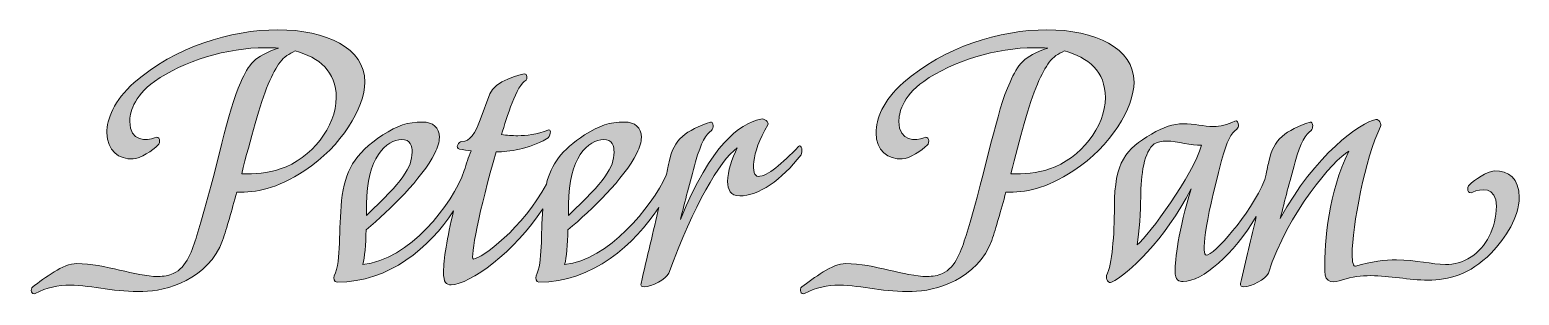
# Model space of a CAD drawing. Header units: millimetres. Extents: x 89.7 to 120.2, y -151.4 to -145.9.
import ezdxf

# ---------------------------------------------------------------- set-up
doc = ezdxf.new("R2010")
doc.units = ezdxf.units.MM
doc.header["$MEASUREMENT"] = 0
doc.layers.add('Layer 1', color=7, linetype='Continuous', lineweight=0)

msp = doc.modelspace()

# ---------------------------------------------------------------- hatches: boundary and pattern name
at = {"layer": 'Layer 1', "transparency": 33554687}
h = msp.add_hatch(color=250, dxfattribs=at)
h.dxf.hatch_style = 2
edge = h.paths.add_edge_path()
edge.add_spline(control_points=[(95.163, -146.376), (94.9, -146.486), (94.79, -146.647), (94.612, -147.054), (94.443, -147.452), (94.248, -148.18), (94.07, -148.882), (94.333, -148.891), (94.604, -148.866), (94.858, -148.781), (95.501, -148.569), (96.001, -147.917), (96.001, -147.325), (96.001, -146.8), (95.654, -146.503), (95.163, -146.376)], knot_values=[0, 0, 0, 0, 1, 1, 1, 2, 2, 2, 3, 3, 3, 4, 4, 4, 5, 5, 5, 5], degree=3, periodic=0)
edge = h.paths.add_edge_path()
edge.add_spline(control_points=[(92.055, -151.279), (91.522, -151.304), (91.03, -151.152), (90.565, -151.152), (90.328, -151.152), (90.091, -151.194), (89.854, -151.321), (89.786, -151.355), (89.743, -151.236), (89.803, -151.186), (90.04, -151.008), (90.429, -150.711), (90.7, -150.711), (91.284, -150.711), (91.903, -150.974), (92.36, -150.974), (92.478, -150.974), (92.58, -150.957), (92.673, -150.915), (92.953, -150.788), (93.063, -150.432), (93.156, -150.136), (93.605, -148.662), (93.765, -147.638), (94.053, -147.011), (94.214, -146.647), (94.324, -146.486), (94.824, -146.317), (94.739, -146.309), (94.646, -146.309), (94.553, -146.309), (93.782, -146.309), (92.876, -146.579), (92.292, -146.995), (91.843, -147.316), (91.784, -147.655), (91.784, -147.816), (91.784, -148.222), (92.14, -148.222), (92.292, -148.146), (92.394, -148.095), (92.428, -148.239), (92.36, -148.299), (92.258, -148.4), (91.996, -148.569), (91.852, -148.578), (91.564, -148.586), (91.318, -148.417), (91.318, -148.044), (91.318, -147.765), (91.454, -147.392), (91.877, -147.02), (92.707, -146.292), (93.85, -145.944), (94.807, -145.944), (95.798, -145.944), (96.585, -146.317), (96.585, -147.011), (96.585, -147.536), (96.111, -148.315), (95.357, -148.815), (94.773, -149.196), (94.367, -149.263), (93.969, -149.255), (93.867, -149.636), (93.765, -149.984), (93.681, -150.237), (93.401, -151.025), (92.521, -151.279), (92.055, -151.279)], knot_values=[0, 0, 0, 0, 1, 1, 1, 2, 2, 2, 3, 3, 3, 4, 4, 4, 5, 5, 5, 6, 6, 6, 7, 7, 7, 8, 8, 8, 9, 9, 9, 10, 10, 10, 11, 11, 11, 12, 12, 12, 13, 13, 13, 14, 14, 14, 15, 15, 15, 16, 16, 16, 17, 17, 17, 18, 18, 18, 19, 19, 19, 20, 20, 20, 21, 21, 21, 22, 22, 22, 23, 23, 23, 23], degree=3, periodic=0)
h = msp.add_hatch(color=250, dxfattribs=at)
h.dxf.hatch_style = 2
edge = h.paths.add_edge_path()
edge.add_spline(control_points=[(110.868, -146.376), (110.606, -146.486), (110.496, -146.647), (110.318, -147.054), (110.148, -147.452), (109.954, -148.18), (109.776, -148.882), (110.038, -148.891), (110.309, -148.866), (110.563, -148.781), (111.207, -148.569), (111.706, -147.917), (111.706, -147.325), (111.706, -146.8), (111.359, -146.503), (110.868, -146.376)], knot_values=[0, 0, 0, 0, 1, 1, 1, 2, 2, 2, 3, 3, 3, 4, 4, 4, 5, 5, 5, 5], degree=3, periodic=0)
edge = h.paths.add_edge_path()
edge.add_spline(control_points=[(107.76, -151.279), (107.227, -151.304), (106.736, -151.152), (106.27, -151.152), (106.033, -151.152), (105.796, -151.194), (105.559, -151.321), (105.491, -151.355), (105.449, -151.236), (105.508, -151.186), (105.745, -151.008), (106.135, -150.711), (106.406, -150.711), (106.99, -150.711), (107.608, -150.974), (108.065, -150.974), (108.184, -150.974), (108.286, -150.957), (108.379, -150.915), (108.658, -150.788), (108.768, -150.432), (108.861, -150.136), (109.31, -148.662), (109.471, -147.638), (109.759, -147.011), (109.92, -146.647), (110.03, -146.486), (110.529, -146.317), (110.445, -146.309), (110.352, -146.309), (110.258, -146.309), (109.488, -146.309), (108.582, -146.579), (107.998, -146.995), (107.549, -147.316), (107.49, -147.655), (107.49, -147.816), (107.49, -148.222), (107.845, -148.222), (107.998, -148.146), (108.099, -148.095), (108.133, -148.239), (108.065, -148.299), (107.964, -148.4), (107.701, -148.569), (107.557, -148.578), (107.269, -148.586), (107.024, -148.417), (107.024, -148.044), (107.024, -147.765), (107.159, -147.392), (107.583, -147.02), (108.412, -146.292), (109.556, -145.944), (110.512, -145.944), (111.503, -145.944), (112.291, -146.317), (112.291, -147.011), (112.291, -147.536), (111.816, -148.315), (111.063, -148.815), (110.478, -149.196), (110.072, -149.263), (109.674, -149.255), (109.573, -149.636), (109.471, -149.984), (109.386, -150.237), (109.107, -151.025), (108.226, -151.279), (107.76, -151.279)], knot_values=[0, 0, 0, 0, 1, 1, 1, 2, 2, 2, 3, 3, 3, 4, 4, 4, 5, 5, 5, 6, 6, 6, 7, 7, 7, 8, 8, 8, 9, 9, 9, 10, 10, 10, 11, 11, 11, 12, 12, 12, 13, 13, 13, 14, 14, 14, 15, 15, 15, 16, 16, 16, 17, 17, 17, 18, 18, 18, 19, 19, 19, 20, 20, 20, 21, 21, 21, 22, 22, 22, 23, 23, 23, 23], degree=3, periodic=0)
h = msp.add_hatch(color=250, dxfattribs=at)
h.dxf.hatch_style = 2
edge = h.paths.add_edge_path()
edge.add_spline(control_points=[(96.619, -149.5), (96.619, -148.562), (97.024, -148.181), (97.338, -148.181), (97.515, -148.181), (97.55, -148.315), (97.55, -148.442), (97.55, -148.749), (97.356, -149.034), (96.619, -149.729), (96.619, -149.729), (96.619, -149.5), (96.619, -149.5)], knot_values=[0, 0, 0, 0, 1, 1, 1, 2, 2, 2, 3, 3, 3, 4, 4, 4, 4], degree=3, periodic=0)
edge = h.paths.add_edge_path()
edge.add_spline(control_points=[(100.743, -149.5), (100.743, -148.562), (101.148, -148.181), (101.462, -148.181), (101.639, -148.181), (101.674, -148.315), (101.674, -148.442), (101.674, -148.749), (101.48, -149.034), (100.743, -149.729), (100.743, -149.729), (100.743, -149.5), (100.743, -149.5)], knot_values=[0, 0, 0, 0, 1, 1, 1, 2, 2, 2, 3, 3, 3, 4, 4, 4, 4], degree=3, periodic=0)
edge = h.paths.add_edge_path()
edge.add_spline(control_points=[(105.442, -148.325), (105.093, -148.671), (104.824, -148.932), (104.613, -148.932), (104.475, -148.932), (104.457, -148.477), (104.814, -147.884), (104.849, -147.824), (104.74, -147.747), (104.669, -147.764), (104.221, -147.884), (103.664, -148.255), (103.029, -149.814), (103.12, -149.433), (103.223, -149.07), (103.339, -148.636), (103.452, -148.23), (103.554, -148.078), (103.664, -147.994), (103.688, -147.969), (103.696, -147.934), (103.696, -147.899), (103.696, -147.842), (103.671, -147.817), (103.646, -147.824), (103.145, -148.001), (102.891, -148.163), (102.799, -148.636), (102.785, -148.703), (102.764, -148.795), (102.739, -148.907), (102.739, -148.907), (102.739, -148.911), (102.739, -148.911), (102.436, -149.564), (101.554, -150.643), (100.665, -150.728), (100.707, -150.594), (100.725, -150.315), (100.732, -150.026), (101.233, -149.595), (101.868, -148.992), (102.14, -148.459), (102.2, -148.34), (102.231, -148.23), (102.231, -148.138), (102.231, -147.941), (102.104, -147.824), (101.886, -147.824), (101.579, -147.824), (101.378, -147.899), (101.071, -148.086), (100.598, -148.403), (100.39, -148.682), (100.291, -149.091), (99.826, -149.98), (98.961, -150.618), (98.802, -150.618), (98.728, -150.618), (98.922, -149.595), (99.268, -148.435), (99.533, -148.424), (99.921, -148.382), (100.295, -148.17), (100.386, -148.121), (100.394, -147.969), (100.344, -147.987), (100.083, -148.078), (99.886, -148.103), (99.709, -148.103), (99.589, -148.103), (99.49, -148.096), (99.378, -148.078), (99.48, -147.733), (99.684, -147.07), (99.878, -146.971), (99.914, -146.953), (99.896, -146.84), (99.854, -146.84), (99.787, -146.84), (99.226, -146.995), (99.134, -147.249), (99.134, -147.249), (98.94, -147.782), (98.94, -147.782), (98.838, -148.054), (98.735, -148.223), (98.566, -148.223), (98.499, -148.223), (98.421, -148.35), (98.517, -148.375), (98.573, -148.392), (98.711, -148.41), (98.753, -148.41), (98.7, -148.544), (98.658, -148.678), (98.615, -148.816), (98.379, -149.5), (97.483, -150.643), (96.541, -150.728), (96.584, -150.594), (96.601, -150.315), (96.612, -150.026), (97.109, -149.595), (97.744, -148.992), (98.016, -148.459), (98.076, -148.34), (98.107, -148.23), (98.107, -148.138), (98.107, -147.941), (97.98, -147.824), (97.762, -147.824), (97.458, -147.824), (97.254, -147.899), (96.95, -148.086), (96.358, -148.484), (96.178, -148.816), (96.111, -149.426), (96.044, -150.026), (96.111, -150.636), (95.959, -150.964), (95.941, -151.007), (95.959, -151.091), (96.019, -151.091), (97.084, -151.091), (97.906, -150.382), (98.397, -149.638), (98.263, -150.188), (98.192, -150.636), (98.192, -150.88), (98.192, -151.102), (98.245, -151.144), (98.347, -151.144), (98.721, -151.144), (99.649, -150.467), (100.217, -149.595), (100.175, -150.139), (100.221, -150.668), (100.083, -150.964), (100.065, -151.007), (100.083, -151.091), (100.139, -151.091), (101.237, -151.091), (102.097, -150.319), (102.588, -149.564), (102.482, -150.026), (102.348, -150.587), (102.224, -151.119), (102.214, -151.162), (102.239, -151.186), (102.291, -151.186), (102.436, -151.186), (102.747, -151.024), (102.789, -150.908), (103.314, -149.511), (103.815, -148.629), (104.189, -148.35), (104.087, -148.562), (103.992, -148.833), (103.992, -149.034), (103.992, -149.204), (104.052, -149.331), (104.239, -149.331), (104.627, -149.331), (105.093, -149.01), (105.491, -148.495), (105.533, -148.435), (105.502, -148.265), (105.442, -148.325)], knot_values=[0, 0, 0, 0, 1, 1, 1, 2, 2, 2, 3, 3, 3, 4, 4, 4, 5, 5, 5, 6, 6, 6, 7, 7, 7, 8, 8, 8, 9, 9, 9, 10, 10, 10, 11, 11, 11, 12, 12, 12, 13, 13, 13, 14, 14, 14, 15, 15, 15, 16, 16, 16, 17, 17, 17, 18, 18, 18, 19, 19, 19, 20, 20, 20, 21, 21, 21, 22, 22, 22, 23, 23, 23, 24, 24, 24, 25, 25, 25, 26, 26, 26, 27, 27, 27, 28, 28, 28, 29, 29, 29, 30, 30, 30, 31, 31, 31, 32, 32, 32, 33, 33, 33, 34, 34, 34, 35, 35, 35, 36, 36, 36, 37, 37, 37, 38, 38, 38, 39, 39, 39, 40, 40, 40, 41, 41, 41, 42, 42, 42, 43, 43, 43, 44, 44, 44, 45, 45, 45, 46, 46, 46, 47, 47, 47, 48, 48, 48, 49, 49, 49, 50, 50, 50, 51, 51, 51, 52, 52, 52, 53, 53, 53, 54, 54, 54, 55, 55, 55, 56, 56, 56, 56], degree=3, periodic=0)
h = msp.add_hatch(color=250, dxfattribs=at)
h.dxf.hatch_style = 2
edge = h.paths.add_edge_path()
edge.add_spline(control_points=[(112.356, -150.329), (112.399, -150.086), (112.427, -149.62), (112.427, -149.356), (112.427, -148.907), (112.501, -148.41), (112.705, -148.272), (112.78, -148.23), (112.857, -148.213), (112.949, -148.213), (113.189, -148.213), (113.46, -148.315), (113.672, -148.297), (113.485, -148.925), (112.61, -150.118), (112.356, -150.329)], knot_values=[0, 0, 0, 0, 1, 1, 1, 2, 2, 2, 3, 3, 3, 4, 4, 4, 5, 5, 5, 5], degree=3, periodic=0)
edge = h.paths.add_edge_path()
edge.add_spline(control_points=[(119.648, -148.823), (119.503, -148.833), (119.242, -149.003), (119.14, -149.102), (119.073, -149.162), (119.105, -149.306), (119.207, -149.257), (119.359, -149.179), (119.69, -149.13), (119.69, -149.542), (119.69, -149.983), (119.472, -150.382), (119.175, -150.576), (118.995, -150.696), (118.826, -150.728), (118.65, -150.728), (118.371, -150.728), (118.064, -150.636), (117.651, -150.636), (117.412, -150.636), (117.143, -150.668), (116.812, -150.763), (116.769, -150.781), (116.745, -150.678), (116.745, -150.527), (116.745, -149.966), (117.006, -148.551), (117.327, -147.916), (117.355, -147.867), (117.295, -147.764), (117.228, -147.775), (116.921, -147.824), (115.983, -148.495), (115.277, -149.789), (115.372, -149.415), (115.464, -149.059), (115.584, -148.636), (115.693, -148.23), (115.796, -148.078), (115.905, -147.994), (115.93, -147.969), (115.94, -147.934), (115.94, -147.899), (115.94, -147.86), (115.912, -147.817), (115.887, -147.824), (115.39, -148.001), (115.136, -148.163), (115.041, -148.636), (115.023, -148.721), (114.998, -148.844), (114.963, -148.999), (114.656, -149.733), (113.915, -150.541), (113.764, -150.541), (113.672, -150.541), (113.721, -149.948), (114.078, -148.611), (114.187, -148.205), (114.272, -148.054), (114.392, -147.969), (114.416, -147.951), (114.423, -147.916), (114.423, -147.891), (114.423, -147.842), (114.399, -147.782), (114.349, -147.807), (114.194, -147.884), (114.053, -147.916), (113.915, -147.916), (113.711, -147.916), (113.527, -147.86), (113.291, -147.86), (113.094, -147.86), (112.892, -147.927), (112.645, -148.071), (112.13, -148.375), (111.891, -148.636), (111.891, -149.542), (111.891, -150.153), (111.841, -150.721), (111.732, -150.957), (111.707, -151.017), (111.774, -151.126), (111.834, -151.091), (112.155, -150.932), (112.924, -150.23), (113.46, -149.186), (113.196, -150.033), (113.129, -150.643), (113.129, -150.865), (113.129, -151.059), (113.213, -151.077), (113.291, -151.077), (113.686, -151.077), (114.328, -150.52), (114.787, -149.754), (114.688, -150.174), (114.572, -150.657), (114.466, -151.119), (114.459, -151.162), (114.483, -151.186), (114.533, -151.186), (114.677, -151.186), (114.991, -151.024), (115.034, -150.908), (115.432, -149.662), (116.364, -148.611), (116.674, -148.417), (116.261, -149.288), (116.184, -150.202), (116.184, -150.865), (116.184, -151.126), (116.371, -151.102), (116.547, -151.042), (116.745, -150.982), (116.928, -150.957), (117.126, -150.957), (117.514, -150.957), (117.905, -151.049), (118.293, -151.049), (118.717, -151.049), (119.14, -150.939), (119.581, -150.499), (119.884, -150.178), (120.156, -149.765), (120.156, -149.366), (120.156, -148.96), (119.937, -148.816), (119.648, -148.823)], knot_values=[0, 0, 0, 0, 1, 1, 1, 2, 2, 2, 3, 3, 3, 4, 4, 4, 5, 5, 5, 6, 6, 6, 7, 7, 7, 8, 8, 8, 9, 9, 9, 10, 10, 10, 11, 11, 11, 12, 12, 12, 13, 13, 13, 14, 14, 14, 15, 15, 15, 16, 16, 16, 17, 17, 17, 18, 18, 18, 19, 19, 19, 20, 20, 20, 21, 21, 21, 22, 22, 22, 23, 23, 23, 24, 24, 24, 25, 25, 25, 26, 26, 26, 27, 27, 27, 28, 28, 28, 29, 29, 29, 30, 30, 30, 31, 31, 31, 32, 32, 32, 33, 33, 33, 34, 34, 34, 35, 35, 35, 36, 36, 36, 37, 37, 37, 38, 38, 38, 39, 39, 39, 40, 40, 40, 41, 41, 41, 42, 42, 42, 43, 43, 43, 43], degree=3, periodic=0)

# ---------------------------------------------------------------- linework, layer by layer
at = {"layer": 'Layer 1'}
for points, knots in [([(92.055, -151.279), (91.522, -151.304), (91.03, -151.152), (90.565, -151.152), (90.328, -151.152), (90.091, -151.194), (89.854, -151.321), (89.786, -151.355), (89.743, -151.236), (89.803, -151.186), (90.04, -151.008), (90.429, -150.711), (90.7, -150.711), (91.284, -150.711), (91.903, -150.974), (92.36, -150.974), (92.478, -150.974), (92.58, -150.957), (92.673, -150.915), (92.953, -150.788), (93.063, -150.432), (93.156, -150.136), (93.605, -148.662), (93.765, -147.638), (94.053, -147.011), (94.214, -146.647), (94.324, -146.486), (94.824, -146.317), (94.739, -146.309), (94.646, -146.309), (94.553, -146.309), (93.782, -146.309), (92.876, -146.579), (92.292, -146.995), (91.843, -147.316), (91.784, -147.655), (91.784, -147.816), (91.784, -148.222), (92.14, -148.222), (92.292, -148.146), (92.394, -148.095), (92.428, -148.239), (92.36, -148.299), (92.258, -148.4), (91.996, -148.569), (91.852, -148.578), (91.564, -148.586), (91.318, -148.417), (91.318, -148.044), (91.318, -147.765), (91.454, -147.392), (91.877, -147.02), (92.707, -146.292), (93.85, -145.944), (94.807, -145.944), (95.798, -145.944), (96.585, -146.317), (96.585, -147.011), (96.585, -147.536), (96.111, -148.315), (95.357, -148.815), (94.773, -149.196), (94.367, -149.263), (93.969, -149.255), (93.867, -149.636), (93.765, -149.984), (93.681, -150.237), (93.401, -151.025), (92.521, -151.279), (92.055, -151.279)], [0, 0, 0, 0, 1, 1, 1, 2, 2, 2, 3, 3, 3, 4, 4, 4, 5, 5, 5, 6, 6, 6, 7, 7, 7, 8, 8, 8, 9, 9, 9, 10, 10, 10, 11, 11, 11, 12, 12, 12, 13, 13, 13, 14, 14, 14, 15, 15, 15, 16, 16, 16, 17, 17, 17, 18, 18, 18, 19, 19, 19, 20, 20, 20, 21, 21, 21, 22, 22, 22, 23, 23, 23, 23]), ([(107.76, -151.279), (107.227, -151.304), (106.736, -151.152), (106.27, -151.152), (106.033, -151.152), (105.796, -151.194), (105.559, -151.321), (105.491, -151.355), (105.449, -151.236), (105.508, -151.186), (105.745, -151.008), (106.135, -150.711), (106.406, -150.711), (106.99, -150.711), (107.608, -150.974), (108.065, -150.974), (108.184, -150.974), (108.286, -150.957), (108.379, -150.915), (108.658, -150.788), (108.768, -150.432), (108.861, -150.136), (109.31, -148.662), (109.471, -147.638), (109.759, -147.011), (109.92, -146.647), (110.03, -146.486), (110.529, -146.317), (110.445, -146.309), (110.352, -146.309), (110.258, -146.309), (109.488, -146.309), (108.582, -146.579), (107.998, -146.995), (107.549, -147.316), (107.49, -147.655), (107.49, -147.816), (107.49, -148.222), (107.845, -148.222), (107.998, -148.146), (108.099, -148.095), (108.133, -148.239), (108.065, -148.299), (107.964, -148.4), (107.701, -148.569), (107.557, -148.578), (107.269, -148.586), (107.024, -148.417), (107.024, -148.044), (107.024, -147.765), (107.159, -147.392), (107.583, -147.02), (108.412, -146.292), (109.556, -145.944), (110.512, -145.944), (111.503, -145.944), (112.291, -146.317), (112.291, -147.011), (112.291, -147.536), (111.816, -148.315), (111.063, -148.815), (110.478, -149.196), (110.072, -149.263), (109.674, -149.255), (109.573, -149.636), (109.471, -149.984), (109.386, -150.237), (109.107, -151.025), (108.226, -151.279), (107.76, -151.279)], [0, 0, 0, 0, 1, 1, 1, 2, 2, 2, 3, 3, 3, 4, 4, 4, 5, 5, 5, 6, 6, 6, 7, 7, 7, 8, 8, 8, 9, 9, 9, 10, 10, 10, 11, 11, 11, 12, 12, 12, 13, 13, 13, 14, 14, 14, 15, 15, 15, 16, 16, 16, 17, 17, 17, 18, 18, 18, 19, 19, 19, 20, 20, 20, 21, 21, 21, 22, 22, 22, 23, 23, 23, 23]), ([(95.163, -146.376), (94.9, -146.486), (94.79, -146.647), (94.612, -147.054), (94.443, -147.452), (94.248, -148.18), (94.07, -148.882), (94.333, -148.891), (94.604, -148.866), (94.858, -148.781), (95.501, -148.569), (96.001, -147.917), (96.001, -147.325), (96.001, -146.8), (95.654, -146.503), (95.163, -146.376)], [0, 0, 0, 0, 1, 1, 1, 2, 2, 2, 3, 3, 3, 4, 4, 4, 5, 5, 5, 5]), ([(110.868, -146.376), (110.606, -146.486), (110.496, -146.647), (110.318, -147.054), (110.148, -147.452), (109.954, -148.18), (109.776, -148.882), (110.038, -148.891), (110.309, -148.866), (110.563, -148.781), (111.207, -148.569), (111.706, -147.917), (111.706, -147.325), (111.706, -146.8), (111.359, -146.503), (110.868, -146.376)], [0, 0, 0, 0, 1, 1, 1, 2, 2, 2, 3, 3, 3, 4, 4, 4, 5, 5, 5, 5]), ([(105.442, -148.325), (105.093, -148.671), (104.824, -148.932), (104.613, -148.932), (104.475, -148.932), (104.457, -148.477), (104.814, -147.884), (104.849, -147.824), (104.74, -147.747), (104.669, -147.764), (104.221, -147.884), (103.664, -148.255), (103.029, -149.814), (103.12, -149.433), (103.223, -149.07), (103.339, -148.636), (103.452, -148.23), (103.554, -148.078), (103.664, -147.994), (103.688, -147.969), (103.696, -147.934), (103.696, -147.899), (103.696, -147.842), (103.671, -147.817), (103.646, -147.824), (103.145, -148.001), (102.891, -148.163), (102.799, -148.636), (102.785, -148.703), (102.764, -148.795), (102.739, -148.907), (102.739, -148.907), (102.739, -148.911), (102.739, -148.911), (102.436, -149.564), (101.554, -150.643), (100.665, -150.728), (100.707, -150.594), (100.725, -150.315), (100.732, -150.026), (101.233, -149.595), (101.868, -148.992), (102.14, -148.459), (102.2, -148.34), (102.231, -148.23), (102.231, -148.138), (102.231, -147.941), (102.104, -147.824), (101.886, -147.824), (101.579, -147.824), (101.378, -147.899), (101.071, -148.086), (100.598, -148.403), (100.39, -148.682), (100.291, -149.091), (99.826, -149.98), (98.961, -150.618), (98.802, -150.618), (98.728, -150.618), (98.922, -149.595), (99.268, -148.435), (99.533, -148.424), (99.921, -148.382), (100.295, -148.17), (100.386, -148.121), (100.394, -147.969), (100.344, -147.987), (100.083, -148.078), (99.886, -148.103), (99.709, -148.103), (99.589, -148.103), (99.49, -148.096), (99.378, -148.078), (99.48, -147.733), (99.684, -147.07), (99.878, -146.971), (99.914, -146.953), (99.896, -146.84), (99.854, -146.84), (99.787, -146.84), (99.226, -146.995), (99.134, -147.249), (99.134, -147.249), (98.94, -147.782), (98.94, -147.782), (98.838, -148.054), (98.735, -148.223), (98.566, -148.223), (98.499, -148.223), (98.421, -148.35), (98.517, -148.375), (98.573, -148.392), (98.711, -148.41), (98.753, -148.41), (98.7, -148.544), (98.658, -148.678), (98.615, -148.816), (98.379, -149.5), (97.483, -150.643), (96.541, -150.728), (96.584, -150.594), (96.601, -150.315), (96.612, -150.026), (97.109, -149.595), (97.744, -148.992), (98.016, -148.459), (98.076, -148.34), (98.107, -148.23), (98.107, -148.138), (98.107, -147.941), (97.98, -147.824), (97.762, -147.824), (97.458, -147.824), (97.254, -147.899), (96.95, -148.086), (96.358, -148.484), (96.178, -148.816), (96.111, -149.426), (96.044, -150.026), (96.111, -150.636), (95.959, -150.964), (95.941, -151.007), (95.959, -151.091), (96.019, -151.091), (97.084, -151.091), (97.906, -150.382), (98.397, -149.638), (98.263, -150.188), (98.192, -150.636), (98.192, -150.88), (98.192, -151.102), (98.245, -151.144), (98.347, -151.144), (98.721, -151.144), (99.649, -150.467), (100.217, -149.595), (100.175, -150.139), (100.221, -150.668), (100.083, -150.964), (100.065, -151.007), (100.083, -151.091), (100.139, -151.091), (101.237, -151.091), (102.097, -150.319), (102.588, -149.564), (102.482, -150.026), (102.348, -150.587), (102.224, -151.119), (102.214, -151.162), (102.239, -151.186), (102.291, -151.186), (102.436, -151.186), (102.747, -151.024), (102.789, -150.908), (103.314, -149.511), (103.815, -148.629), (104.189, -148.35), (104.087, -148.562), (103.992, -148.833), (103.992, -149.034), (103.992, -149.204), (104.052, -149.331), (104.239, -149.331), (104.627, -149.331), (105.093, -149.01), (105.491, -148.495), (105.533, -148.435), (105.502, -148.265), (105.442, -148.325)], [0, 0, 0, 0, 1, 1, 1, 2, 2, 2, 3, 3, 3, 4, 4, 4, 5, 5, 5, 6, 6, 6, 7, 7, 7, 8, 8, 8, 9, 9, 9, 10, 10, 10, 11, 11, 11, 12, 12, 12, 13, 13, 13, 14, 14, 14, 15, 15, 15, 16, 16, 16, 17, 17, 17, 18, 18, 18, 19, 19, 19, 20, 20, 20, 21, 21, 21, 22, 22, 22, 23, 23, 23, 24, 24, 24, 25, 25, 25, 26, 26, 26, 27, 27, 27, 28, 28, 28, 29, 29, 29, 30, 30, 30, 31, 31, 31, 32, 32, 32, 33, 33, 33, 34, 34, 34, 35, 35, 35, 36, 36, 36, 37, 37, 37, 38, 38, 38, 39, 39, 39, 40, 40, 40, 41, 41, 41, 42, 42, 42, 43, 43, 43, 44, 44, 44, 45, 45, 45, 46, 46, 46, 47, 47, 47, 48, 48, 48, 49, 49, 49, 50, 50, 50, 51, 51, 51, 52, 52, 52, 53, 53, 53, 54, 54, 54, 55, 55, 55, 56, 56, 56, 56]), ([(119.648, -148.823), (119.503, -148.833), (119.242, -149.003), (119.14, -149.102), (119.073, -149.162), (119.105, -149.306), (119.207, -149.257), (119.359, -149.179), (119.69, -149.13), (119.69, -149.542), (119.69, -149.983), (119.472, -150.382), (119.175, -150.576), (118.995, -150.696), (118.826, -150.728), (118.65, -150.728), (118.371, -150.728), (118.064, -150.636), (117.651, -150.636), (117.412, -150.636), (117.143, -150.668), (116.812, -150.763), (116.769, -150.781), (116.745, -150.678), (116.745, -150.527), (116.745, -149.966), (117.006, -148.551), (117.327, -147.916), (117.355, -147.867), (117.295, -147.764), (117.228, -147.775), (116.921, -147.824), (115.983, -148.495), (115.277, -149.789), (115.372, -149.415), (115.464, -149.059), (115.584, -148.636), (115.693, -148.23), (115.796, -148.078), (115.905, -147.994), (115.93, -147.969), (115.94, -147.934), (115.94, -147.899), (115.94, -147.86), (115.912, -147.817), (115.887, -147.824), (115.39, -148.001), (115.136, -148.163), (115.041, -148.636), (115.023, -148.721), (114.998, -148.844), (114.963, -148.999), (114.656, -149.733), (113.915, -150.541), (113.764, -150.541), (113.672, -150.541), (113.721, -149.948), (114.078, -148.611), (114.187, -148.205), (114.272, -148.054), (114.392, -147.969), (114.416, -147.951), (114.423, -147.916), (114.423, -147.891), (114.423, -147.842), (114.399, -147.782), (114.349, -147.807), (114.194, -147.884), (114.053, -147.916), (113.915, -147.916), (113.711, -147.916), (113.527, -147.86), (113.291, -147.86), (113.094, -147.86), (112.892, -147.927), (112.645, -148.071), (112.13, -148.375), (111.891, -148.636), (111.891, -149.542), (111.891, -150.153), (111.841, -150.721), (111.732, -150.957), (111.707, -151.017), (111.774, -151.126), (111.834, -151.091), (112.155, -150.932), (112.924, -150.23), (113.46, -149.186), (113.196, -150.033), (113.129, -150.643), (113.129, -150.865), (113.129, -151.059), (113.213, -151.077), (113.291, -151.077), (113.686, -151.077), (114.328, -150.52), (114.787, -149.754), (114.688, -150.174), (114.572, -150.657), (114.466, -151.119), (114.459, -151.162), (114.483, -151.186), (114.533, -151.186), (114.677, -151.186), (114.991, -151.024), (115.034, -150.908), (115.432, -149.662), (116.364, -148.611), (116.674, -148.417), (116.261, -149.288), (116.184, -150.202), (116.184, -150.865), (116.184, -151.126), (116.371, -151.102), (116.547, -151.042), (116.745, -150.982), (116.928, -150.957), (117.126, -150.957), (117.514, -150.957), (117.905, -151.049), (118.293, -151.049), (118.717, -151.049), (119.14, -150.939), (119.581, -150.499), (119.884, -150.178), (120.156, -149.765), (120.156, -149.366), (120.156, -148.96), (119.937, -148.816), (119.648, -148.823)], [0, 0, 0, 0, 1, 1, 1, 2, 2, 2, 3, 3, 3, 4, 4, 4, 5, 5, 5, 6, 6, 6, 7, 7, 7, 8, 8, 8, 9, 9, 9, 10, 10, 10, 11, 11, 11, 12, 12, 12, 13, 13, 13, 14, 14, 14, 15, 15, 15, 16, 16, 16, 17, 17, 17, 18, 18, 18, 19, 19, 19, 20, 20, 20, 21, 21, 21, 22, 22, 22, 23, 23, 23, 24, 24, 24, 25, 25, 25, 26, 26, 26, 27, 27, 27, 28, 28, 28, 29, 29, 29, 30, 30, 30, 31, 31, 31, 32, 32, 32, 33, 33, 33, 34, 34, 34, 35, 35, 35, 36, 36, 36, 37, 37, 37, 38, 38, 38, 39, 39, 39, 40, 40, 40, 41, 41, 41, 42, 42, 42, 43, 43, 43, 43]), ([(96.619, -149.5), (96.619, -148.562), (97.024, -148.181), (97.338, -148.181), (97.515, -148.181), (97.55, -148.315), (97.55, -148.442), (97.55, -148.749), (97.356, -149.034), (96.619, -149.729), (96.619, -149.729), (96.619, -149.5), (96.619, -149.5)], [0, 0, 0, 0, 1, 1, 1, 2, 2, 2, 3, 3, 3, 4, 4, 4, 4]), ([(100.743, -149.5), (100.743, -148.562), (101.148, -148.181), (101.462, -148.181), (101.639, -148.181), (101.674, -148.315), (101.674, -148.442), (101.674, -148.749), (101.48, -149.034), (100.743, -149.729), (100.743, -149.729), (100.743, -149.5), (100.743, -149.5)], [0, 0, 0, 0, 1, 1, 1, 2, 2, 2, 3, 3, 3, 4, 4, 4, 4]), ([(112.356, -150.329), (112.399, -150.086), (112.427, -149.62), (112.427, -149.356), (112.427, -148.907), (112.501, -148.41), (112.705, -148.272), (112.78, -148.23), (112.857, -148.213), (112.949, -148.213), (113.189, -148.213), (113.46, -148.315), (113.672, -148.297), (113.485, -148.925), (112.61, -150.118), (112.356, -150.329)], [0, 0, 0, 0, 1, 1, 1, 2, 2, 2, 3, 3, 3, 4, 4, 4, 5, 5, 5, 5])]:
    msp.add_open_spline(points, degree=3, knots=knots, dxfattribs=at)

doc.saveas('drawing.dxf')
